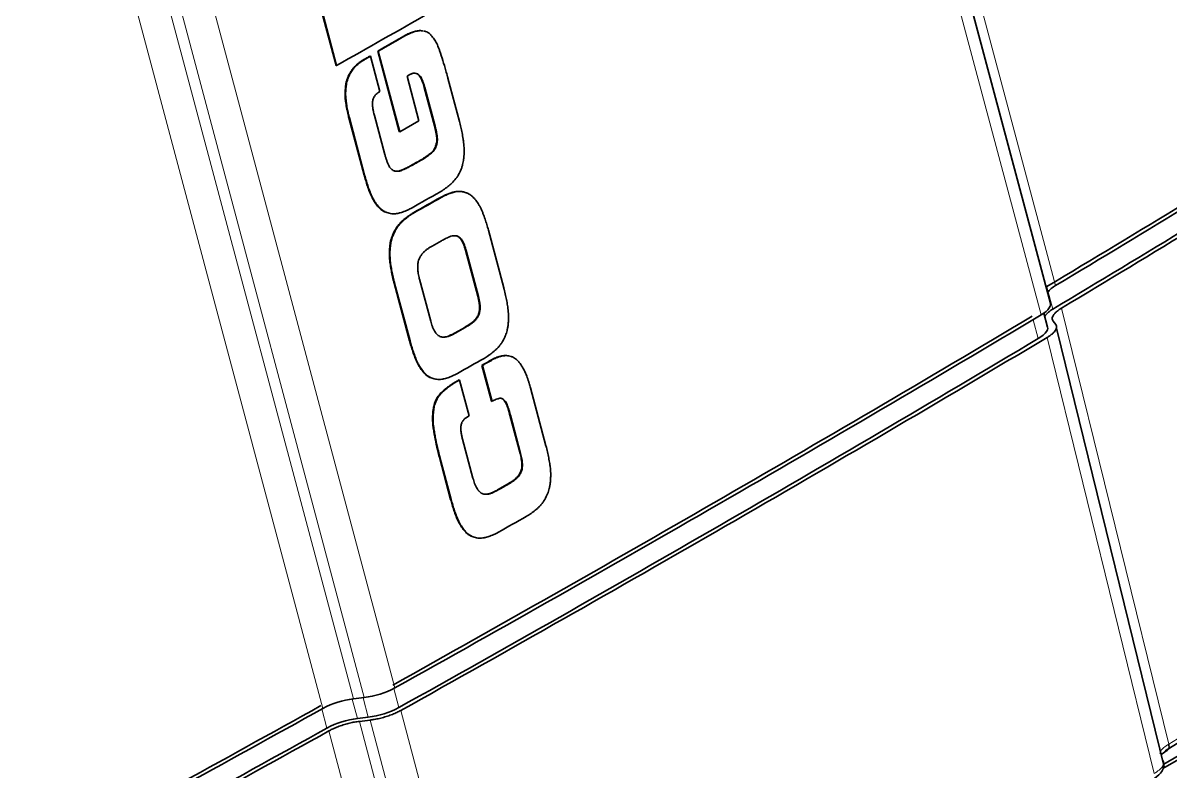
# Paper-space layout 'Blatt1' of a CAD drawing. Header units: millimetres. Extents: x 0 to 1189, y 0 to 841.
# Drawn here: x 846.59 to 852.14, y 646.89 to 650.51 of the extents above; entities that cross this region are included whole.
import ezdxf

# ---------------------------------------------------------------- set-up
doc = ezdxf.new("R2010")
doc.units = ezdxf.units.MM

psp = doc.layouts.new('Blatt1')

# ---------------------------------------------------------------- linework, layer by layer
at = {"color": 8, "linetype": 'Continuous', "lineweight": 18}
for p, q in [((850.1377, 654.6854), (851.5888, 649.2439)), ((851.5183, 649.1013), (850.0672, 654.5428)), ((846.941, 652.7381), (848.3921, 647.2966)), ((846.7405, 652.6852), (848.1916, 647.2438)), ((846.7931, 652.6917), (848.2441, 647.2502)), ((848.0441, 647.1976), (846.593, 652.6391)), ((848.4439, 650.4553), (848.4465, 650.4549)), ((848.5109, 650.4778), (848.5136, 650.4773)), ((848.1988, 650.3041), (848.2014, 650.3037)), ((848.2442, 650.3367), (848.2416, 650.3371)), ((848.1682, 650.2599), (848.1708, 650.2594)), ((848.5096, 650.2597), (848.5122, 650.2592)), ((848.5242, 650.2336), (848.5269, 650.2331)), ((848.1536, 650.209), (848.1562, 650.2085)), ((848.5344, 650.2019), (848.537, 650.2015)), ((848.1541, 650.1317), (848.1567, 650.1313)), ((848.1693, 650.0558), (848.1719, 650.0554)), ((848.5839, 650.016), (848.5865, 650.0156)), ((848.5943, 649.9619), (848.5969, 649.9615)), ((848.5198, 649.8528), (848.5225, 649.8524)), ((848.5662, 649.8848), (848.5688, 649.8843)), ((848.415, 649.7991), (848.4176, 649.7986)), ((848.4667, 649.8208), (848.4641, 649.8212)), ((848.2432, 649.7785), (848.2458, 649.778)), ((848.2722, 649.6907), (848.2748, 649.6903)), ((848.677, 649.6965), (848.6796, 649.696)), ((848.3132, 649.6233), (848.3158, 649.6228)), ((848.6134, 649.6705), (848.616, 649.6701)), ((848.3448, 649.5998), (848.3474, 649.5994)), ((848.4871, 649.5971), (848.4845, 649.5975)), ((848.4254, 649.5539), (848.428, 649.5535)), ((848.3805, 649.4872), (848.3831, 649.4868)), ((848.7026, 649.4773), (848.7053, 649.4768)), ((848.3681, 649.4389), (848.3707, 649.4385)), ((848.7214, 649.451), (848.724, 649.4505)), ((848.734, 649.4143), (848.7366, 649.4139)), ((848.3691, 649.3489), (848.3717, 649.3484)), ((848.3884, 649.2557), (848.391, 649.2553)), ((851.5461, 649.2384), (851.5751, 649.1296)), ((848.7933, 649.1919), (848.7959, 649.1915)), ((848.801, 649.1524), (848.8037, 649.1519)), ((851.6178, 649.1351), (852.1358, 647.0249)), ((848.7907, 649.0925), (848.7933, 649.0921)), ((848.7994, 649.1145), (848.802, 649.114)), ((851.5045, 648.987), (851.4801, 649.0786)), ((848.6845, 649.0157), (848.6871, 649.0153)), ((848.7301, 649.0416), (848.7328, 649.0411)), ((848.7654, 649.0646), (848.768, 649.0641)), ((848.4627, 648.9769), (848.4653, 648.9765)), ((848.6239, 648.9942), (848.6213, 648.9947)), ((848.6512, 648.9996), (848.6538, 648.9991)), ((852.0652, 646.8823), (851.5473, 648.9925)), ((848.9092, 648.9034), (848.9118, 648.9029)), ((848.4916, 648.8892), (848.4942, 648.8888)), ((848.8625, 648.8857), (848.8651, 648.8852)), ((848.5326, 648.8217), (848.5352, 648.8213)), ((848.5643, 648.7983), (848.5669, 648.7978)), ((848.6893, 648.7777), (848.6867, 648.7781)), ((848.6152, 648.7243), (848.6178, 648.7239)), ((848.9171, 648.6914), (848.9197, 648.6909)), ((848.5785, 648.6503), (848.5811, 648.6498)), ((848.9334, 648.6655), (848.936, 648.665)), ((848.9484, 648.6172), (848.951, 648.6167)), ((848.5783, 648.5501), (848.5809, 648.5497)), ((848.6073, 648.4133), (848.6099, 648.4129)), ((848.9979, 648.4315), (849.0005, 648.4311)), ((849.0064, 648.3816), (849.009, 648.3811)), ((848.984, 648.3171), (848.9866, 648.3166)), ((848.8585, 648.2385), (848.8559, 648.239)), ((848.8888, 648.2549), (848.8914, 648.2545)), ((848.9444, 648.2868), (848.947, 648.2864)), ((848.6618, 648.2089), (848.6644, 648.2085)), ((848.8259, 648.2341), (848.8285, 648.2336)), ((848.6907, 648.1212), (848.6933, 648.1208)), ((848.7317, 648.0537), (848.7343, 648.0533)), ((848.7633, 648.0303), (848.7659, 648.0298)), ((848.4116, 647.2015), (848.387, 647.2938)), ((848.186, 647.243), (848.2112, 647.1486)), ((848.2384, 647.2495), (848.2636, 647.155)), ((848.0636, 647.1024), (848.039, 647.1947)), ((848.4211, 647.1878), (848.9727, 645.097)), ((848.6247, 644.9979), (848.0731, 647.0888))]:
    psp.add_line(p, q, dxfattribs=at)
at = {"color": 7, "linetype": 'Continuous', "lineweight": 35}
for p, q in [((851.5635, 649.1574), (850.1124, 654.5989)), ((848.1075, 650.3092), (848.0356, 650.5786)), ((848.1101, 650.3087), (848.0382, 650.5781)), ((848.2719, 650.3543), (848.2746, 650.3539)), ((848.3201, 650.1831), (848.2746, 650.3539)), ((848.413, 649.9888), (848.3089, 650.3788)), ((848.3116, 650.3784), (848.3089, 650.3788)), ((848.4156, 649.9884), (848.3116, 650.3784)), ((848.1075, 650.3092), (848.1101, 650.3087)), ((848.4639, 650.2646), (848.4509, 650.2572)), ((848.4509, 650.2572), (848.5085, 650.041)), ((848.7044, 650.0378), (848.6487, 650.2469)), ((848.5839, 650.016), (848.5344, 650.2019)), ((848.5865, 650.0156), (848.537, 650.2015)), ((848.2932, 650.067), (848.3436, 649.878)), ((848.2432, 649.7785), (848.1693, 650.0558)), ((848.1719, 650.0554), (848.2458, 649.778)), ((848.4156, 649.9884), (848.5085, 650.041)), ((848.413, 649.9888), (848.4156, 649.9884)), ((848.8446, 649.5123), (848.9189, 649.2335)), ((848.5721, 649.4347), (848.6181, 649.461)), ((848.7933, 649.1919), (848.734, 649.4143)), ((848.7366, 649.4139), (848.7959, 649.1915)), ((848.4627, 648.9769), (848.3884, 649.2557)), ((848.4653, 648.9765), (848.391, 649.2553)), ((848.5654, 649.0717), (848.5112, 649.2749)), ((851.5461, 649.2384), (851.5425, 649.2362)), ((851.5498, 649.0431), (851.5319, 649.1101)), ((851.5765, 649.0722), (851.589, 649.0556)), ((848.6845, 649.0157), (848.7301, 649.0416)), ((848.7328, 649.0411), (848.6871, 649.0153)), ((848.9425, 648.9034), (848.94, 648.9038)), ((848.9427, 648.9033), (848.9425, 648.9034)), ((848.8594, 648.6839), (848.813, 648.8576)), ((848.8156, 648.8572), (848.813, 648.8576)), ((848.862, 648.6834), (848.8156, 648.8572)), ((848.7053, 648.7867), (848.6893, 648.7777)), ((848.7027, 648.7871), (848.7053, 648.7867)), ((848.7053, 648.7867), (848.7517, 648.6128)), ((849.0482, 648.7486), (849.123, 648.4683)), ((848.8594, 648.6839), (848.862, 648.6834)), ((848.7517, 648.6128), (848.7393, 648.6058)), ((848.9979, 648.4315), (848.9484, 648.6172)), ((849.0005, 648.4311), (848.951, 648.6167)), ((848.7194, 648.5008), (848.77, 648.3111)), ((848.6618, 648.2089), (848.6073, 648.4133)), ((848.6644, 648.2085), (848.6099, 648.4129)), ((848.8888, 648.2549), (848.9444, 648.2868)), ((853.4463, 647.8012), (852.1179, 646.9929)), ((848.1916, 647.2438), (848.2441, 647.2502)), ((852.6408, 647.2139), (852.1081, 646.9064)), ((848.2636, 647.155), (848.2112, 647.1486)), ((848.2732, 647.1414), (848.2206, 647.1349)), ((852.1122, 646.9282), (852.3705, 647.0774))]:
    psp.add_line(p, q, dxfattribs=at)
at = {"color": 7, "linetype": 'Continuous', "lineweight": 35, "flags": 128}
for points in [[(848.2416, 650.3371), (848.2454, 650.3393), (848.2492, 650.3414), (848.253, 650.3436), (848.2568, 650.3457), (848.2606, 650.3479), (848.2644, 650.35), (848.2682, 650.3522), (848.2719, 650.3543)], [(848.2746, 650.3539), (848.2708, 650.3517), (848.267, 650.3496), (848.2632, 650.3474), (848.2594, 650.3453), (848.2556, 650.3431), (848.2518, 650.341), (848.248, 650.3388), (848.2442, 650.3367)], [(848.4641, 649.8212), (848.471, 649.8252), (848.478, 649.8291), (848.485, 649.8331), (848.492, 649.837), (848.4989, 649.841), (848.5059, 649.8449), (848.5129, 649.8489), (848.5198, 649.8528)], [(848.5225, 649.8524), (848.5155, 649.8484), (848.5085, 649.8445), (848.5015, 649.8405), (848.4946, 649.8366), (848.4876, 649.8326), (848.4806, 649.8287), (848.4737, 649.8247), (848.4667, 649.8208)], [(851.5183, 649.1013), (851.5314, 649.1098), (851.5425, 649.1184), (851.5515, 649.1269), (851.5581, 649.1353), (851.5624, 649.1434), (851.5641, 649.151), (851.5635, 649.1574)], [(851.5045, 648.987), (851.5176, 648.9955), (851.5288, 649.0041), (851.5377, 649.0126), (851.5444, 649.021), (851.5486, 649.0291), (851.5504, 649.0367), (851.5498, 649.0431)], [(852.1137, 646.9151), (851.8765, 647.8815), (851.5925, 649.0383)], [(848.813, 648.8576), (848.8192, 648.8611), (848.8254, 648.8646), (848.8316, 648.8681), (848.8378, 648.8716), (848.8439, 648.8752), (848.8501, 648.8787), (848.8563, 648.8822), (848.8625, 648.8857)], [(848.8651, 648.8852), (848.8589, 648.8817), (848.8527, 648.8782), (848.8466, 648.8747), (848.8404, 648.8712), (848.8342, 648.8677), (848.828, 648.8642), (848.8218, 648.8607), (848.8156, 648.8572)], [(848.6867, 648.7781), (848.6887, 648.7792), (848.6907, 648.7804), (848.6927, 648.7815), (848.6947, 648.7826), (848.6967, 648.7838), (848.6987, 648.7849), (848.7007, 648.786), (848.7027, 648.7871)], [(852.1179, 646.9929), (852.123, 646.9929), (852.1276, 646.9942), (852.1314, 646.9969), (852.1344, 647.0007), (852.1363, 647.0057), (852.1373, 647.0115), (852.1371, 647.018), (852.1358, 647.0249)]]:
    psp.add_lwpolyline(points, dxfattribs=at)
at = {"color": 8, "linetype": 'Continuous', "lineweight": 18, "flags": 128}
for points in [[(852.107, 646.9454), (851.817, 648.1271), (851.5927, 649.0408)], [(848.2206, 647.1349), (848.5295, 645.9641), (848.7723, 645.0441)], [(848.2732, 647.1414), (848.582, 645.9705), (848.8247, 645.0506)]]:
    psp.add_lwpolyline(points, dxfattribs=at)
at = {"color": 7, "linetype": 'Continuous', "lineweight": 35}
for centre, radius, start, end in [((784.0602, 763.8966), 130.4017, 299.417765, 299.644342), ((784.142, 763.7282), 130.2516, 299.514136, 299.582377), ((784.1415, 763.7334), 130.258, 299.514136, 299.582377), ((792.0781, 748.4688), 115.6854, 300.933953, 301.704398), ((792.0931, 748.4864), 115.71, 300.94261, 301.704472), ((792.1071, 748.3599), 115.6854, 300.933953, 301.704398), ((792.1221, 748.3776), 115.71, 300.942604, 301.704472), ((784.2675, 763.1195), 130.4022, 299.497254, 299.564852), ((784.2802, 763.0793), 130.3852, 299.499757, 299.564854), ((784.2796, 763.0845), 130.3917, 299.499757, 299.564854), ((851.6477, 649.1352), 0.1237, 118.4272, 142.6239), ((851.634, 649.0208), 0.1237, 118.4163, 142.6328), ((786.7221, 757.6926), 126.4368, 299.188097, 300.806526), ((786.7171, 757.7424), 126.4993, 299.179805, 300.814818), ((786.7511, 757.5838), 126.4368, 299.188097, 300.806526), ((786.7461, 757.6336), 126.4993, 299.1798, 300.814823), ((784.4872, 762.306), 130.3917, 299.499757, 299.564854), ((784.6861, 761.5499), 130.4022, 299.497254, 299.564852), ((848.1932, 647.6715), 0.4244, 276.8894, 297.9459), ((848.2426, 646.822), 0.4249, 96.8975, 117.8623), ((781.5869, 766.6354), 136.6654, 298.402178, 299.091604), ((781.5631, 766.7202), 136.7676, 298.402235, 299.083737), ((848.2127, 647.5763), 0.4244, 276.8888, 297.9521), ((848.2622, 646.7269), 0.4248, 96.8969, 117.8684), ((781.6159, 766.5266), 136.6654, 298.402178, 299.091604), ((781.5921, 766.6113), 136.7676, 298.402234, 299.083741)]:
    psp.add_arc(centre, radius, start, end, dxfattribs=at)
at = {"color": 8, "linetype": 'Continuous', "lineweight": 18}
psp.add_arc((792.6682, 746.2551), 115.6851, 300.933838, 301.704397, dxfattribs=at)
at = {"color": 7, "linetype": 'Continuous', "lineweight": 35}
psp.add_ellipse((796.528, 657.1524), major_axis=(77.4087, 20.9921), ratio=0.34779, start_param=5.357237, end_param=5.358206, dxfattribs=at)
for points, knots in [([(848.4439, 650.4553), (848.4458, 650.4564), (848.4554, 650.4617), (848.4714, 650.4687), (848.492, 650.4749), (848.5046, 650.4768), (848.5109, 650.4778)], [0, 0, 0, 0, 0.0887, 0.444083, 0.720852, 1, 1, 1, 1]), ([(848.5136, 650.4773), (848.5115, 650.4771), (848.5013, 650.4758), (848.4871, 650.4724), (848.4667, 650.4653), (848.4546, 650.4591), (848.4465, 650.4549)], [0, 0, 0, 0, 0.0895895, 0.4485384, 0.6277798, 1, 1, 1, 1]), ([(848.5109, 650.4778), (848.513, 650.4779), (848.5196, 650.4786), (848.5259, 650.4767), (848.5304, 650.4754)], [0, 0, 0, 0, 0.30486, 1, 1, 1, 1]), ([(848.5254, 650.4762), (848.5225, 650.4769), (848.5186, 650.4779), (848.5146, 650.4774), (848.5136, 650.4773)], [0, 0, 0, 0, 0.742657, 1, 1, 1, 1]), ([(848.5668, 650.4556), (848.5653, 650.4572), (848.5576, 650.4652), (848.5465, 650.4737), (848.5357, 650.4748), (848.5331, 650.4751)], [0, 0, 0, 0, 0.157675, 0.79578, 1, 1, 1, 1]), ([(848.6087, 650.3809), (848.6078, 650.3832), (848.6038, 650.3949), (848.5954, 650.414), (848.5822, 650.4368), (848.5719, 650.4493), (848.5668, 650.4556)], [0, 0, 0, 0, 0.081901, 0.410181, 0.702922, 1, 1, 1, 1]), ([(848.6487, 650.2469), (848.648, 650.2494), (848.6448, 650.2616), (848.6368, 650.2902), (848.6243, 650.3326), (848.6139, 650.3648), (848.6087, 650.3809)], [0, 0, 0, 0, 0.053812, 0.269066, 0.634417, 1, 1, 1, 1]), ([(848.1682, 650.2599), (848.1694, 650.2622), (848.1728, 650.2691), (848.1794, 650.2803), (848.1885, 650.293), (848.1954, 650.3004), (848.1988, 650.3041)], [0, 0, 0, 0, 0.138534, 0.415911, 0.70605, 1, 1, 1, 1]), ([(848.2014, 650.3037), (848.1998, 650.302), (848.1948, 650.2967), (848.1869, 650.2869), (848.1782, 650.2739), (848.1733, 650.2643), (848.1708, 650.2594)], [0, 0, 0, 0, 0.139915, 0.42006, 0.708159, 1, 1, 1, 1]), ([(848.1988, 650.3041), (848.2005, 650.3058), (848.2056, 650.3108), (848.2144, 650.3185), (848.2269, 650.3282), (848.2361, 650.3338), (848.2416, 650.3371)], [0, 0, 0, 0, 0.126875, 0.380734, 0.634594, 1, 1, 1, 1]), ([(848.2442, 650.3367), (848.2423, 650.3356), (848.2365, 650.3322), (848.2271, 650.3258), (848.2146, 650.3162), (848.2063, 650.3083), (848.2014, 650.3037)], [0, 0, 0, 0, 0.128136, 0.38452, 0.640909, 1, 1, 1, 1]), ([(848.1536, 650.209), (848.154, 650.2117), (848.1551, 650.2197), (848.1579, 650.2323), (848.1624, 650.2467), (848.1663, 650.2555), (848.1682, 650.2599)], [0, 0, 0, 0, 0.151065, 0.453659, 0.725051, 1, 1, 1, 1]), ([(848.1708, 650.2594), (848.1697, 650.257), (848.1665, 650.2498), (848.1622, 650.2377), (848.1584, 650.2231), (848.157, 650.2134), (848.1562, 650.2085)], [0, 0, 0, 0, 0.15106, 0.45364, 0.725024, 1, 1, 1, 1]), ([(848.4807, 650.2711), (848.4786, 650.2706), (848.4748, 650.2696), (848.4692, 650.2673), (848.4656, 650.2655), (848.4639, 650.2646)], [0, 0, 0, 0, 0.35623, 0.677131, 1, 1, 1, 1]), ([(848.5122, 650.2592), (848.5107, 650.2609), (848.5062, 650.2659), (848.4966, 650.2712), (848.4871, 650.2722), (848.4817, 650.2713), (848.4807, 650.2711)], [0, 0, 0, 0, 0.17635, 0.532454, 0.913723, 1, 1, 1, 1]), ([(848.5096, 650.2597), (848.5081, 650.2613), (848.5036, 650.2664), (848.4979, 650.269), (848.4941, 650.2707)], [0, 0, 0, 0, 0.331202, 1, 1, 1, 1]), ([(848.5242, 650.2336), (848.5233, 650.2358), (848.5209, 650.2418), (848.5162, 650.2507), (848.5118, 650.2567), (848.5096, 650.2597)], [0, 0, 0, 0, 0.235111, 0.614671, 1, 1, 1, 1]), ([(848.5269, 650.2331), (848.5259, 650.2354), (848.5236, 650.2413), (848.5188, 650.2503), (848.5144, 650.2562), (848.5122, 650.2592)], [0, 0, 0, 0, 0.23511, 0.61467, 1, 1, 1, 1]), ([(848.5344, 650.2019), (848.5337, 650.2043), (848.5319, 650.2109), (848.5286, 650.2216), (848.5257, 650.2296), (848.5242, 650.2336)], [0, 0, 0, 0, 0.224988, 0.612145, 1, 1, 1, 1]), ([(848.537, 650.2015), (848.5363, 650.2039), (848.5345, 650.2105), (848.5312, 650.2211), (848.5283, 650.2291), (848.5269, 650.2331)], [0, 0, 0, 0, 0.224988, 0.612145, 1, 1, 1, 1]), ([(848.1541, 650.1317), (848.1538, 650.1343), (848.1521, 650.1473), (848.1506, 650.173), (848.1526, 650.1964), (848.1536, 650.209)], [0, 0, 0, 0, 0.103004, 0.515918, 1, 1, 1, 1]), ([(848.1562, 650.2085), (848.1559, 650.2059), (848.1545, 650.1925), (848.1532, 650.1664), (848.1555, 650.1436), (848.1567, 650.1313)], [0, 0, 0, 0, 0.103004, 0.515897, 1, 1, 1, 1]), ([(848.3201, 650.1831), (848.3182, 650.182), (848.3132, 650.179), (848.3056, 650.1732), (848.3002, 650.1679), (848.2975, 650.1653)], [0, 0, 0, 0, 0.2409264, 0.6182685, 1, 1, 1, 1]), ([(848.1693, 650.0558), (848.1686, 650.0583), (848.1654, 650.0705), (848.1615, 650.088), (848.1572, 650.1109), (848.1553, 650.1239), (848.1541, 650.1317)], [0, 0, 0, 0, 0.099432, 0.497322, 0.696202, 1, 1, 1, 1]), ([(848.1567, 650.1313), (848.1571, 650.1287), (848.1589, 650.1158), (848.162, 650.098), (848.1668, 650.0753), (848.17, 650.0629), (848.1719, 650.0554)], [0, 0, 0, 0, 0.099432, 0.49732, 0.6962, 1, 1, 1, 1]), ([(848.2855, 650.1423), (848.285, 650.1397), (848.2837, 650.1331), (848.2829, 650.1221), (848.2838, 650.1142), (848.2842, 650.1102)], [0, 0, 0, 0, 0.2477265, 0.6174918, 1, 1, 1, 1]), ([(848.2975, 650.1653), (848.2959, 650.1634), (848.2929, 650.1599), (848.2886, 650.1523), (848.2867, 650.1462), (848.2855, 650.1423)], [0, 0, 0, 0, 0.298344, 0.550278, 1, 1, 1, 1]), ([(848.2842, 650.1102), (848.2846, 650.1076), (848.2858, 650.0999), (848.2886, 650.0854), (848.2915, 650.0737), (848.2932, 650.067)], [0, 0, 0, 0, 0.1742, 0.522666, 1, 1, 1, 1]), ([(848.5943, 649.9619), (848.594, 649.9645), (848.593, 649.9723), (848.5909, 649.9852), (848.5878, 650.0007), (848.5852, 650.0109), (848.5839, 650.016)], [0, 0, 0, 0, 0.139895, 0.419741, 0.709533, 1, 1, 1, 1]), ([(848.5969, 649.9615), (848.5966, 649.9641), (848.5956, 649.9718), (848.5935, 649.9848), (848.5904, 650.0003), (848.5878, 650.0105), (848.5865, 650.0156)], [0, 0, 0, 0, 0.139895, 0.419741, 0.709533, 1, 1, 1, 1]), ([(848.7238, 649.9447), (848.7234, 649.9472), (848.7214, 649.96), (848.7174, 649.9821), (848.7114, 650.0106), (848.7068, 650.0287), (848.7044, 650.0378)], [0, 0, 0, 0, 0.080803, 0.404082, 0.701809, 1, 1, 1, 1]), ([(848.5662, 649.8848), (848.568, 649.8863), (848.5749, 649.8924), (848.5852, 649.9067), (848.5934, 649.9292), (848.5955, 649.9484), (848.5946, 649.9591), (848.5943, 649.9619)], [0, 0, 0, 0, 0.090621, 0.359461, 0.625237, 0.901642, 1, 1, 1, 1]), ([(848.5688, 649.8843), (848.5706, 649.8859), (848.5776, 649.892), (848.5878, 649.9063), (848.5961, 649.9288), (848.5981, 649.9479), (848.5972, 649.9587), (848.5969, 649.9615)], [0, 0, 0, 0, 0.091527, 0.360156, 0.625867, 0.9023, 1, 1, 1, 1]), ([(848.7249, 649.8546), (848.7252, 649.8573), (848.7267, 649.8707), (848.7276, 649.8895), (848.7271, 649.917), (848.7251, 649.9334), (848.7238, 649.9447)], [0, 0, 0, 0, 0.088238, 0.441813, 0.618356, 1, 1, 1, 1]), ([(848.3436, 649.878), (848.3443, 649.8755), (848.3463, 649.8682), (848.3501, 649.8561), (848.3552, 649.8418), (848.3591, 649.8325), (848.361, 649.8278)], [0, 0, 0, 0, 0.139895, 0.419741, 0.709534, 1, 1, 1, 1]), ([(848.5198, 649.8528), (848.5217, 649.8539), (848.5313, 649.8594), (848.547, 649.8696), (848.5602, 649.88), (848.5662, 649.8848)], [0, 0, 0, 0, 0.119769, 0.599181, 1, 1, 1, 1]), ([(848.5225, 649.8524), (848.5244, 649.8535), (848.5339, 649.859), (848.5496, 649.8692), (848.5628, 649.8796), (848.5688, 649.8843)], [0, 0, 0, 0, 0.119763, 0.599152, 1, 1, 1, 1]), ([(848.7126, 649.8063), (848.7135, 649.8087), (848.7164, 649.8162), (848.7199, 649.828), (848.7231, 649.8417), (848.7243, 649.8503), (848.7249, 649.8546)], [0, 0, 0, 0, 0.160773, 0.482685, 0.740314, 1, 1, 1, 1]), ([(848.361, 649.8278), (848.362, 649.8256), (848.3661, 649.8171), (848.3762, 649.8054), (848.3891, 649.7973), (848.3976, 649.7974), (848.4, 649.7975)], [0, 0, 0, 0, 0.124394, 0.489448, 0.850542, 1, 1, 1, 1]), ([(848.391, 649.7982), (848.3968, 649.7973), (848.4048, 649.7961), (848.4128, 649.7984), (848.415, 649.7991)], [0, 0, 0, 0, 0.726665, 1, 1, 1, 1]), ([(848.4084, 649.7971), (848.4093, 649.797), (848.4124, 649.7968), (848.4154, 649.7979), (848.4176, 649.7986)], [0, 0, 0, 0, 0.288017, 1, 1, 1, 1]), ([(848.415, 649.7991), (848.417, 649.7998), (848.4269, 649.8033), (848.4434, 649.8101), (848.4576, 649.8177), (848.4641, 649.8212)], [0, 0, 0, 0, 0.119769, 0.59918, 1, 1, 1, 1]), ([(848.4176, 649.7986), (848.4196, 649.7994), (848.4297, 649.8029), (848.4462, 649.8098), (848.4603, 649.8174), (848.4667, 649.8208)], [0, 0, 0, 0, 0.120961, 0.60515, 1, 1, 1, 1]), ([(848.668, 649.7395), (848.6697, 649.7412), (848.6783, 649.7495), (848.6893, 649.763), (848.7026, 649.7838), (848.7087, 649.7975), (848.7126, 649.8063)], [0, 0, 0, 0, 0.093692, 0.470057, 0.657619, 1, 1, 1, 1]), ([(848.2722, 649.6907), (848.2713, 649.693), (848.2668, 649.7044), (848.2595, 649.7246), (848.2507, 649.7516), (848.2457, 649.7695), (848.2432, 649.7785)], [0, 0, 0, 0, 0.080803, 0.404082, 0.70181, 1, 1, 1, 1]), ([(848.2458, 649.778), (848.2465, 649.7756), (848.2498, 649.7634), (848.256, 649.7425), (848.265, 649.7157), (848.2715, 649.6988), (848.2748, 649.6903)], [0, 0, 0, 0, 0.080803, 0.404082, 0.701809, 1, 1, 1, 1]), ([(848.6091, 649.6959), (848.611, 649.697), (848.6206, 649.7026), (848.6338, 649.7114), (848.6516, 649.7249), (848.6616, 649.7338), (848.668, 649.7395)], [0, 0, 0, 0, 0.093689, 0.46875, 0.656159, 1, 1, 1, 1]), ([(848.3132, 649.6233), (848.3117, 649.625), (848.3044, 649.6333), (848.295, 649.6463), (848.2826, 649.6671), (848.2764, 649.6811), (848.2722, 649.6907)], [0, 0, 0, 0, 0.0882388, 0.4418195, 0.6183625, 1, 1, 1, 1]), ([(848.2748, 649.6903), (848.2757, 649.688), (848.2803, 649.6767), (848.2879, 649.6618), (848.3006, 649.6413), (848.3096, 649.6303), (848.3158, 649.6228)], [0, 0, 0, 0, 0.088238, 0.441813, 0.618356, 1, 1, 1, 1]), ([(848.6134, 649.6705), (848.6153, 649.6716), (848.6249, 649.6769), (848.6403, 649.6842), (848.6596, 649.6916), (848.6712, 649.6949), (848.677, 649.6965)], [0, 0, 0, 0, 0.0927637, 0.4641201, 0.7315801, 1, 1, 1, 1]), ([(848.616, 649.6701), (848.6179, 649.6712), (848.6276, 649.6765), (848.6414, 649.6831), (848.6571, 649.6892), (848.6685, 649.693), (848.6759, 649.695), (848.6796, 649.696)], [0, 0, 0, 0, 0.093683, 0.468725, 0.656123, 0.827936, 1, 1, 1, 1]), ([(848.677, 649.6965), (848.679, 649.697), (848.6891, 649.6993), (848.705, 649.7003), (848.7244, 649.6976), (848.7353, 649.6934), (848.7407, 649.6913)], [0, 0, 0, 0, 0.092759, 0.465367, 0.730178, 1, 1, 1, 1]), ([(848.6796, 649.696), (848.6816, 649.6965), (848.6918, 649.6989), (848.7062, 649.6998), (848.7219, 649.6978), (848.733, 649.6951), (848.7399, 649.6923), (848.7433, 649.6909)], [0, 0, 0, 0, 0.093663, 0.469939, 0.657443, 0.828089, 1, 1, 1, 1]), ([(848.7433, 649.6909), (848.7452, 649.69), (848.7507, 649.6873), (848.7588, 649.6821), (848.7675, 649.6751), (848.7724, 649.67), (848.7748, 649.6674)], [0, 0, 0, 0, 0.160778, 0.48271, 0.740362, 1, 1, 1, 1]), ([(848.3448, 649.5998), (848.3429, 649.6007), (848.3374, 649.6034), (848.3292, 649.6086), (848.3205, 649.6156), (848.3156, 649.6207), (848.3132, 649.6233)], [0, 0, 0, 0, 0.160781, 0.482719, 0.740367, 1, 1, 1, 1]), ([(848.3158, 649.6228), (848.3173, 649.6212), (848.3218, 649.6164), (848.3294, 649.61), (848.3385, 649.6038), (848.3444, 649.6008), (848.3474, 649.5994)], [0, 0, 0, 0, 0.160774, 0.482685, 0.740314, 1, 1, 1, 1]), ([(848.7748, 649.6674), (848.7763, 649.6657), (848.7836, 649.6574), (848.793, 649.6444), (848.8027, 649.628), (848.8096, 649.6146), (848.8137, 649.6049), (848.8157, 649.6)], [0, 0, 0, 0, 0.08822, 0.441726, 0.618231, 0.808698, 1, 1, 1, 1]), ([(848.3474, 649.5994), (848.3493, 649.5986), (848.3587, 649.5946), (848.3727, 649.5914), (848.3923, 649.5905), (848.4039, 649.5927), (848.4114, 649.5941)], [0, 0, 0, 0, 0.093692, 0.470057, 0.657619, 1, 1, 1, 1]), ([(848.4114, 649.5941), (848.4134, 649.5947), (848.4236, 649.5974), (848.4377, 649.6022), (848.457, 649.6104), (848.4681, 649.6163), (848.4752, 649.6201)], [0, 0, 0, 0, 0.0936887, 0.4687498, 0.6561588, 1, 1, 1, 1]), ([(848.4254, 649.5539), (848.4271, 649.5555), (848.4358, 649.5634), (848.4499, 649.5749), (848.468, 649.5877), (848.479, 649.5942), (848.4845, 649.5975)], [0, 0, 0, 0, 0.092764, 0.46412, 0.73158, 1, 1, 1, 1]), ([(848.428, 649.5535), (848.4297, 649.5551), (848.4385, 649.5631), (848.4511, 649.5734), (848.4691, 649.5863), (848.48, 649.5928), (848.4871, 649.5971)], [0, 0, 0, 0, 0.093689, 0.468755, 0.656164, 1, 1, 1, 1]), ([(848.8157, 649.6), (848.8166, 649.5977), (848.8211, 649.5863), (848.8284, 649.5661), (848.8371, 649.5392), (848.8421, 649.5212), (848.8446, 649.5123)], [0, 0, 0, 0, 0.080803, 0.404082, 0.70181, 1, 1, 1, 1]), ([(848.3805, 649.4872), (848.3816, 649.4897), (848.3866, 649.5018), (848.3964, 649.5196), (848.4108, 649.5393), (848.4205, 649.549), (848.4254, 649.5539)], [0, 0, 0, 0, 0.092759, 0.465367, 0.730178, 1, 1, 1, 1]), ([(848.3831, 649.4868), (848.3842, 649.4892), (848.3893, 649.5015), (848.3981, 649.5175), (848.4096, 649.5336), (848.4186, 649.5443), (848.4248, 649.5504), (848.428, 649.5535)], [0, 0, 0, 0, 0.093663, 0.469939, 0.657443, 0.828089, 1, 1, 1, 1]), ([(848.3681, 649.4389), (848.3684, 649.4416), (848.3695, 649.4496), (848.3721, 649.4617), (848.376, 649.4752), (848.379, 649.4832), (848.3805, 649.4872)], [0, 0, 0, 0, 0.160781, 0.482719, 0.740367, 1, 1, 1, 1]), ([(848.3707, 649.4385), (848.371, 649.4411), (848.3721, 649.4491), (848.3747, 649.4613), (848.3786, 649.4748), (848.3816, 649.4828), (848.3831, 649.4868)], [0, 0, 0, 0, 0.160778, 0.48271, 0.740362, 1, 1, 1, 1]), ([(848.6181, 649.461), (848.62, 649.4621), (848.6258, 649.4653), (848.6351, 649.4702), (848.6462, 649.4755), (848.6535, 649.4786), (848.6571, 649.4801)], [0, 0, 0, 0, 0.14963, 0.448926, 0.724316, 1, 1, 1, 1]), ([(848.6571, 649.4801), (848.6591, 649.4808), (848.6653, 649.4831), (848.6759, 649.4852), (848.6844, 649.4847), (848.6887, 649.4844)], [0, 0, 0, 0, 0.192395, 0.59083, 1, 1, 1, 1]), ([(848.7026, 649.4773), (848.701, 649.4786), (848.6976, 649.4811), (848.6923, 649.4836), (848.6887, 649.4843), (848.687, 649.4846)], [0, 0, 0, 0, 0.354278, 0.701597, 1, 1, 1, 1]), ([(848.6887, 649.4844), (848.6907, 649.484), (848.6946, 649.4832), (848.7002, 649.4807), (848.7036, 649.4781), (848.7053, 649.4768)], [0, 0, 0, 0, 0.3354407, 0.664265, 1, 1, 1, 1]), ([(848.7214, 649.451), (848.7204, 649.4532), (848.7175, 649.4594), (848.7115, 649.4687), (848.7056, 649.4744), (848.7026, 649.4773)], [0, 0, 0, 0, 0.210431, 0.599273, 1, 1, 1, 1]), ([(848.7053, 649.4768), (848.7069, 649.4754), (848.7114, 649.4712), (848.7181, 649.4627), (848.722, 649.4546), (848.724, 649.4505)], [0, 0, 0, 0, 0.210448, 0.599335, 1, 1, 1, 1]), ([(848.3691, 649.3489), (848.3687, 649.3515), (848.3669, 649.3643), (848.3656, 649.3828), (848.3654, 649.4104), (848.367, 649.4273), (848.3681, 649.4389)], [0, 0, 0, 0, 0.088239, 0.441819, 0.618363, 1, 1, 1, 1]), ([(848.3717, 649.3484), (848.3713, 649.351), (848.3695, 649.3639), (848.3681, 649.3824), (848.3681, 649.4041), (848.3688, 649.4211), (848.3701, 649.4327), (848.3707, 649.4385)], [0, 0, 0, 0, 0.08822, 0.441726, 0.618231, 0.808698, 1, 1, 1, 1]), ([(848.5185, 649.3896), (848.5199, 649.3916), (848.5243, 649.3976), (848.5322, 649.4066), (848.5393, 649.4125), (848.5428, 649.4154)], [0, 0, 0, 0, 0.2037, 0.598285, 1, 1, 1, 1]), ([(848.5428, 649.4154), (848.5447, 649.4168), (848.5503, 649.421), (848.56, 649.4276), (848.5681, 649.4323), (848.5721, 649.4347)], [0, 0, 0, 0, 0.191776, 0.595403, 1, 1, 1, 1]), ([(848.734, 649.4143), (848.7333, 649.4168), (848.7312, 649.4243), (848.7272, 649.4367), (848.7234, 649.4462), (848.7214, 649.451)], [0, 0, 0, 0, 0.191961, 0.59514, 1, 1, 1, 1]), ([(848.724, 649.4505), (848.725, 649.4483), (848.7279, 649.4413), (848.7323, 649.4292), (848.7352, 649.419), (848.7366, 649.4139)], [0, 0, 0, 0, 0.1919625, 0.5951459, 1, 1, 1, 1]), ([(848.3884, 649.2557), (848.3877, 649.2582), (848.3845, 649.2704), (848.3794, 649.292), (848.3736, 649.3206), (848.3706, 649.3394), (848.3691, 649.3489)], [0, 0, 0, 0, 0.080803, 0.404082, 0.70181, 1, 1, 1, 1]), ([(848.391, 649.2553), (848.3903, 649.2577), (848.3871, 649.27), (848.382, 649.2915), (848.3772, 649.3155), (848.3739, 649.3342), (848.3724, 649.3437), (848.3717, 649.3484)], [0, 0, 0, 0, 0.080801, 0.404076, 0.7018, 0.850871, 1, 1, 1, 1]), ([(848.5041, 649.3092), (848.5038, 649.3118), (848.5029, 649.3192), (848.5023, 649.3318), (848.5029, 649.3418), (848.5033, 649.3468)], [0, 0, 0, 0, 0.210964, 0.60263, 1, 1, 1, 1]), ([(848.5033, 649.3468), (848.5036, 649.3495), (848.5044, 649.356), (848.5069, 649.3662), (848.5114, 649.3781), (848.5159, 649.3854), (848.5185, 649.3896)], [0, 0, 0, 0, 0.17332, 0.422619, 0.669935, 1, 1, 1, 1]), ([(848.5112, 649.2749), (848.5105, 649.2774), (848.5088, 649.2842), (848.5063, 649.2956), (848.5049, 649.3046), (848.5041, 649.3092)], [0, 0, 0, 0, 0.219952, 0.609426, 1, 1, 1, 1]), ([(848.9189, 649.2335), (848.9196, 649.231), (848.9228, 649.2188), (848.9279, 649.1972), (848.9327, 649.1732), (848.9361, 649.1545), (848.9375, 649.145), (848.9383, 649.1403)], [0, 0, 0, 0, 0.080801, 0.404076, 0.7018, 0.850871, 1, 1, 1, 1]), ([(848.801, 649.1524), (848.8007, 649.1549), (848.7996, 649.163), (848.7972, 649.1763), (848.7946, 649.1867), (848.7933, 649.1919)], [0, 0, 0, 0, 0.191153, 0.594725, 1, 1, 1, 1]), ([(848.7959, 649.1915), (848.7966, 649.189), (848.7985, 649.1814), (848.8013, 649.1683), (848.8029, 649.1574), (848.8037, 649.1519)], [0, 0, 0, 0, 0.1911543, 0.5947311, 1, 1, 1, 1]), ([(848.7994, 649.1145), (848.7999, 649.1171), (848.8013, 649.1247), (848.8023, 649.1375), (848.8015, 649.1474), (848.801, 649.1524)], [0, 0, 0, 0, 0.2104314, 0.5992732, 1, 1, 1, 1]), ([(848.8037, 649.1519), (848.8039, 649.1493), (848.8047, 649.1419), (848.8046, 649.1291), (848.8029, 649.1191), (848.802, 649.114)], [0, 0, 0, 0, 0.210448, 0.599335, 1, 1, 1, 1]), ([(848.9383, 649.1403), (848.9386, 649.1377), (848.9405, 649.1248), (848.9419, 649.1064), (848.9419, 649.0846), (848.9412, 649.0676), (848.94, 649.0561), (848.9394, 649.0503)], [0, 0, 0, 0, 0.08822, 0.441726, 0.618231, 0.808698, 1, 1, 1, 1]), ([(851.5765, 649.0722), (851.5753, 649.0743), (851.5723, 649.079), (851.572, 649.0877), (851.5757, 649.0979), (851.5823, 649.107), (851.591, 649.1159), (851.6016, 649.1248), (851.6124, 649.1316), (851.6178, 649.1351)], [0, 0, 0, 0, 0.123429, 0.28707, 0.450706, 0.614341, 0.695946, 0.846153, 1, 1, 1, 1]), ([(848.5761, 649.0395), (848.5752, 649.0418), (848.5727, 649.0481), (848.569, 649.0588), (848.5666, 649.0674), (848.5654, 649.0717)], [0, 0, 0, 0, 0.219952, 0.609426, 1, 1, 1, 1]), ([(848.7654, 649.0646), (848.7672, 649.066), (848.7728, 649.0704), (848.7817, 649.0793), (848.7877, 649.0881), (848.7907, 649.0925)], [0, 0, 0, 0, 0.192394, 0.590798, 1, 1, 1, 1]), ([(848.7933, 649.0921), (848.7919, 649.09), (848.7877, 649.0835), (848.7794, 649.0735), (848.7718, 649.0673), (848.768, 649.0641)], [0, 0, 0, 0, 0.192395, 0.59083, 1, 1, 1, 1]), ([(848.7907, 649.0925), (848.792, 649.0948), (848.7945, 649.0992), (848.7975, 649.1066), (848.7988, 649.1118), (848.7994, 649.1145)], [0, 0, 0, 0, 0.335289, 0.663992, 1, 1, 1, 1]), ([(848.802, 649.114), (848.8014, 649.1114), (848.8001, 649.1062), (848.7971, 649.0988), (848.7946, 649.0944), (848.7933, 649.0921)], [0, 0, 0, 0, 0.335441, 0.664265, 1, 1, 1, 1]), ([(848.5929, 649.0108), (848.5915, 649.0126), (848.5875, 649.0177), (848.5816, 649.027), (848.5779, 649.0353), (848.5761, 649.0395)], [0, 0, 0, 0, 0.210964, 0.60263, 1, 1, 1, 1]), ([(848.6512, 648.9996), (848.6532, 649.0004), (848.6591, 649.0028), (848.6703, 649.0078), (848.6793, 649.0128), (848.6845, 649.0157)], [0, 0, 0, 0, 0.1758105, 0.5275032, 1, 1, 1, 1]), ([(848.6871, 649.0153), (848.6852, 649.0142), (848.6794, 649.0109), (848.6684, 649.0052), (848.6591, 649.0013), (848.6538, 648.9991)], [0, 0, 0, 0, 0.175802, 0.527478, 1, 1, 1, 1]), ([(848.7301, 649.0416), (848.732, 649.0427), (848.7378, 649.046), (848.7465, 649.0514), (848.7564, 649.058), (848.7624, 649.0624), (848.7654, 649.0646)], [0, 0, 0, 0, 0.159228, 0.47772, 0.738747, 1, 1, 1, 1]), ([(848.768, 649.0641), (848.7662, 649.0628), (848.7607, 649.0588), (848.7521, 649.0529), (848.7421, 649.0466), (848.7359, 649.043), (848.7328, 649.0411)], [0, 0, 0, 0, 0.15922, 0.477699, 0.73874, 1, 1, 1, 1]), ([(848.9394, 649.0503), (848.939, 649.0476), (848.938, 649.0396), (848.9354, 649.0274), (848.9316, 649.0139), (848.9286, 649.0059), (848.9271, 649.0019)], [0, 0, 0, 0, 0.160778, 0.48271, 0.740362, 1, 1, 1, 1]), ([(851.5473, 648.9925), (851.5517, 648.9953), (851.5621, 649.0017), (851.575, 649.0121), (851.5854, 649.0232), (851.5907, 649.0321), (851.5933, 649.0402), (851.5935, 649.0479), (851.5906, 649.053), (851.589, 649.0556)], [0, 0, 0, 0, 0.122973, 0.286011, 0.449043, 0.612074, 0.693378, 0.844808, 1, 1, 1, 1]), ([(848.4916, 648.8892), (848.4907, 648.8915), (848.4863, 648.9029), (848.479, 648.9231), (848.4702, 648.95), (848.4652, 648.968), (848.4627, 648.9769)], [0, 0, 0, 0, 0.080803, 0.404082, 0.70181, 1, 1, 1, 1]), ([(848.4942, 648.8888), (848.4933, 648.891), (848.4889, 648.9024), (848.4816, 648.9226), (848.4728, 648.9496), (848.4678, 648.9675), (848.4653, 648.9765)], [0, 0, 0, 0, 0.080803, 0.404082, 0.70181, 1, 1, 1, 1]), ([(848.6239, 648.9942), (848.6219, 648.9944), (848.617, 648.9949), (848.6095, 648.9975), (848.6008, 649.0024), (848.5958, 649.0078), (848.5929, 649.0108)], [0, 0, 0, 0, 0.1733198, 0.4226269, 0.6699402, 1, 1, 1, 1]), ([(848.6213, 648.9947), (848.6233, 648.9946), (848.6293, 648.9944), (848.6394, 648.9956), (848.6473, 648.9982), (848.6512, 648.9996)], [0, 0, 0, 0, 0.203708, 0.598283, 1, 1, 1, 1]), ([(848.6538, 648.9991), (848.6518, 648.9984), (848.6459, 648.9963), (848.6359, 648.9942), (848.6279, 648.9942), (848.6239, 648.9942)], [0, 0, 0, 0, 0.2037, 0.598285, 1, 1, 1, 1]), ([(848.9271, 649.0019), (848.9261, 648.9995), (848.921, 648.9872), (848.9122, 648.9711), (848.9008, 648.9551), (848.8919, 648.9444), (848.8856, 648.9382), (848.8825, 648.9352)], [0, 0, 0, 0, 0.093663, 0.469939, 0.657443, 0.828089, 1, 1, 1, 1]), ([(848.8825, 648.9352), (848.8808, 648.9336), (848.8721, 648.9256), (848.8594, 648.9153), (848.8415, 648.9023), (848.8306, 648.8958), (848.8236, 648.8916)], [0, 0, 0, 0, 0.093689, 0.468755, 0.656164, 1, 1, 1, 1]), ([(848.8625, 648.8857), (848.8644, 648.8867), (848.8702, 648.8899), (848.8799, 648.8944), (848.8936, 648.8997), (848.9034, 648.902), (848.9092, 648.9034)], [0, 0, 0, 0, 0.126875, 0.380734, 0.634594, 1, 1, 1, 1]), ([(848.8651, 648.8852), (848.867, 648.8863), (848.8729, 648.8895), (848.8827, 648.8941), (848.8963, 648.8993), (848.9061, 648.9016), (848.9118, 648.9029)], [0, 0, 0, 0, 0.128137, 0.384524, 0.640912, 1, 1, 1, 1]), ([(848.9092, 648.9034), (848.9112, 648.9037), (848.9172, 648.9048), (848.9275, 648.9051), (848.9358, 648.9048), (848.9399, 648.9038), (848.94, 648.9038)], [0, 0, 0, 0, 0.194591, 0.584207, 0.991747, 1, 1, 1, 1]), ([(848.9118, 648.9029), (848.9138, 648.9033), (848.9199, 648.9043), (848.9302, 648.9048), (848.9426, 648.9038), (848.9507, 648.9015), (848.9547, 648.9003)], [0, 0, 0, 0, 0.139915, 0.420062, 0.708166, 1, 1, 1, 1]), ([(848.5326, 648.8217), (848.5312, 648.8234), (848.5238, 648.8318), (848.5145, 648.8448), (848.502, 648.8655), (848.4959, 648.8796), (848.4916, 648.8892)], [0, 0, 0, 0, 0.088239, 0.441819, 0.618363, 1, 1, 1, 1]), ([(848.5352, 648.8213), (848.5338, 648.823), (848.5265, 648.8314), (848.517, 648.8443), (848.5073, 648.8608), (848.5004, 648.8742), (848.4963, 648.8839), (848.4942, 648.8888)], [0, 0, 0, 0, 0.08822, 0.441726, 0.618231, 0.808698, 1, 1, 1, 1]), ([(848.9547, 648.9003), (848.9566, 648.8996), (848.9624, 648.8975), (848.9711, 648.8927), (848.9806, 648.8857), (848.9862, 648.8799), (848.9889, 648.8771)], [0, 0, 0, 0, 0.1510619, 0.4536494, 0.7250459, 1, 1, 1, 1]), ([(848.9889, 648.8771), (848.9904, 648.8754), (848.9977, 648.867), (849.0106, 648.8489), (849.0195, 648.8299), (849.0243, 648.8196)], [0, 0, 0, 0, 0.103004, 0.515915, 1, 1, 1, 1]), ([(848.5643, 648.7983), (848.5624, 648.7992), (848.5568, 648.8018), (848.5487, 648.807), (848.54, 648.8141), (848.5351, 648.8192), (848.5326, 648.8217)], [0, 0, 0, 0, 0.160781, 0.482719, 0.740367, 1, 1, 1, 1]), ([(848.5669, 648.7978), (848.565, 648.7987), (848.5594, 648.8014), (848.5513, 648.8066), (848.5426, 648.8136), (848.5377, 648.8187), (848.5352, 648.8213)], [0, 0, 0, 0, 0.160778, 0.48271, 0.740362, 1, 1, 1, 1]), ([(848.6309, 648.7926), (848.6288, 648.7921), (848.6186, 648.7897), (848.6042, 648.7888), (848.5884, 648.7908), (848.5773, 648.7936), (848.5703, 648.7964), (848.5669, 648.7978)], [0, 0, 0, 0, 0.0936634, 0.4699391, 0.6574428, 0.8280893, 1, 1, 1, 1]), ([(848.6947, 648.8185), (848.6927, 648.8175), (848.683, 648.8121), (848.6692, 648.8055), (848.6535, 648.7995), (848.642, 648.7956), (848.6346, 648.7936), (848.6309, 648.7926)], [0, 0, 0, 0, 0.093683, 0.468725, 0.656123, 0.827936, 1, 1, 1, 1]), ([(849.0243, 648.8196), (849.0252, 648.8173), (849.0298, 648.806), (849.0357, 648.7898), (849.0427, 648.7683), (849.0462, 648.7561), (849.0482, 648.7486)], [0, 0, 0, 0, 0.0994317, 0.4973223, 0.6962019, 1, 1, 1, 1]), ([(848.6152, 648.7243), (848.6169, 648.7259), (848.6255, 648.7341), (848.6414, 648.7477), (848.6636, 648.7642), (848.679, 648.7735), (848.6867, 648.7781)], [0, 0, 0, 0, 0.076322, 0.381806, 0.69003, 1, 1, 1, 1]), ([(848.6178, 648.7239), (848.6195, 648.7255), (848.6282, 648.7337), (848.6442, 648.7474), (848.6663, 648.7639), (848.6816, 648.7731), (848.6893, 648.7777)], [0, 0, 0, 0, 0.077081, 0.385609, 0.691948, 1, 1, 1, 1]), ([(848.5785, 648.6503), (848.5789, 648.6529), (848.5813, 648.6662), (848.5874, 648.6841), (848.5994, 648.7067), (848.6089, 648.7173), (848.6152, 648.7243)], [0, 0, 0, 0, 0.091742, 0.462407, 0.646274, 1, 1, 1, 1]), ([(848.5811, 648.6498), (848.5815, 648.6525), (848.5839, 648.6657), (848.5917, 648.6888), (848.6051, 648.7106), (848.6148, 648.7207), (848.6178, 648.7239)], [0, 0, 0, 0, 0.0917547, 0.4624727, 0.8333133, 1, 1, 1, 1]), ([(848.895, 648.6973), (848.893, 648.6967), (848.8869, 648.6949), (848.8758, 648.6907), (848.8669, 648.686), (848.862, 648.6834)], [0, 0, 0, 0, 0.1802624, 0.5409738, 1, 1, 1, 1]), ([(848.9197, 648.6909), (848.918, 648.6923), (848.9135, 648.6961), (848.905, 648.699), (848.8982, 648.6979), (848.895, 648.6973)], [0, 0, 0, 0, 0.2329597, 0.6360706, 1, 1, 1, 1]), ([(848.9171, 648.6914), (848.9154, 648.6928), (848.9114, 648.6963), (848.9065, 648.6974), (848.9036, 648.6981)], [0, 0, 0, 0, 0.407178, 1, 1, 1, 1]), ([(848.9334, 648.6655), (848.9325, 648.6677), (848.93, 648.6739), (848.9248, 648.683), (848.9197, 648.6885), (848.9171, 648.6914)], [0, 0, 0, 0, 0.2258011, 0.6069731, 1, 1, 1, 1]), ([(848.936, 648.665), (848.9351, 648.6673), (848.9326, 648.6734), (848.9274, 648.6825), (848.9223, 648.6881), (848.9197, 648.6909)], [0, 0, 0, 0, 0.2258, 0.606972, 1, 1, 1, 1]), ([(848.5783, 648.5501), (848.5779, 648.5527), (848.576, 648.5656), (848.5742, 648.5887), (848.5745, 648.6197), (848.5771, 648.64), (848.5785, 648.6503)], [0, 0, 0, 0, 0.079336, 0.397286, 0.696377, 1, 1, 1, 1]), ([(848.5809, 648.5497), (848.5805, 648.5523), (848.5786, 648.5651), (848.5767, 648.5882), (848.5772, 648.6142), (848.5789, 648.6345), (848.5803, 648.6447), (848.5811, 648.6498)], [0, 0, 0, 0, 0.079325, 0.397229, 0.696279, 0.84786, 1, 1, 1, 1]), ([(848.9484, 648.6172), (848.9477, 648.6196), (848.9458, 648.6269), (848.9423, 648.6387), (848.938, 648.6523), (848.9349, 648.6611), (848.9334, 648.6655)], [0, 0, 0, 0, 0.148242, 0.444747, 0.722278, 1, 1, 1, 1]), ([(848.951, 648.6167), (848.9504, 648.6192), (848.9484, 648.6265), (848.9449, 648.6382), (848.9406, 648.6519), (848.9375, 648.6606), (848.936, 648.665)], [0, 0, 0, 0, 0.148241, 0.444747, 0.722278, 1, 1, 1, 1]), ([(848.713, 648.5712), (848.7126, 648.5685), (848.7116, 648.5632), (848.7108, 648.5529), (848.7114, 648.5454), (848.7117, 648.5405)], [0, 0, 0, 0, 0.2605282, 0.5210763, 1, 1, 1, 1]), ([(848.7224, 648.5913), (848.7209, 648.5893), (848.7183, 648.5856), (848.715, 648.5788), (848.7138, 648.5739), (848.713, 648.5712)], [0, 0, 0, 0, 0.351444, 0.62973, 1, 1, 1, 1]), ([(848.7393, 648.6058), (848.7374, 648.6046), (848.7334, 648.6021), (848.7277, 648.5973), (848.7242, 648.5933), (848.7224, 648.5913)], [0, 0, 0, 0, 0.31565, 0.655221, 1, 1, 1, 1]), ([(848.6073, 648.4133), (848.6066, 648.4158), (848.6034, 648.428), (848.5963, 648.4566), (848.5869, 648.4996), (848.5811, 648.5333), (848.5783, 648.5501)], [0, 0, 0, 0, 0.054901, 0.274523, 0.63691, 1, 1, 1, 1]), ([(848.6099, 648.4129), (848.6092, 648.4153), (848.606, 648.4276), (848.5989, 648.4562), (848.5914, 648.4909), (848.5851, 648.5244), (848.5823, 648.5413), (848.5809, 648.5497)], [0, 0, 0, 0, 0.0549, 0.274517, 0.636896, 0.818404, 1, 1, 1, 1]), ([(848.7117, 648.5405), (848.7121, 648.5379), (848.7131, 648.5299), (848.7155, 648.5166), (848.7181, 648.5061), (848.7194, 648.5008)], [0, 0, 0, 0, 0.1906988, 0.5944732, 1, 1, 1, 1]), ([(849.123, 648.4683), (849.1236, 648.4658), (849.1269, 648.4536), (849.132, 648.432), (849.1368, 648.408), (849.1401, 648.3893), (849.1416, 648.3798), (849.1423, 648.3751)], [0, 0, 0, 0, 0.080801, 0.404076, 0.7018, 0.850871, 1, 1, 1, 1]), ([(849.0064, 648.3816), (849.0061, 648.3842), (849.0054, 648.3921), (849.0038, 648.4044), (849.0012, 648.4184), (848.999, 648.4272), (848.9979, 648.4315)], [0, 0, 0, 0, 0.152818, 0.458585, 0.728817, 1, 1, 1, 1]), ([(849.009, 648.3811), (849.0088, 648.3838), (849.0081, 648.3916), (849.0064, 648.4039), (849.0038, 648.418), (849.0016, 648.4267), (849.0005, 648.4311)], [0, 0, 0, 0, 0.152817, 0.458585, 0.728817, 1, 1, 1, 1]), ([(848.984, 648.3171), (848.9856, 648.3188), (848.9918, 648.3253), (849.0003, 648.3398), (849.0065, 648.3607), (849.0064, 648.3748), (849.0064, 648.3816)], [0, 0, 0, 0, 0.110866, 0.414474, 0.717076, 1, 1, 1, 1]), ([(848.9866, 648.3166), (848.9883, 648.3184), (848.9944, 648.3249), (849.0029, 648.3394), (849.0092, 648.3603), (849.009, 648.3744), (849.009, 648.3811)], [0, 0, 0, 0, 0.111975, 0.415437, 0.717993, 1, 1, 1, 1]), ([(849.1423, 648.3751), (849.1427, 648.3725), (849.1445, 648.3596), (849.1459, 648.3412), (849.146, 648.3194), (849.1453, 648.3024), (849.1441, 648.2909), (849.1435, 648.2851)], [0, 0, 0, 0, 0.08822, 0.441726, 0.618231, 0.808698, 1, 1, 1, 1]), ([(848.7807, 648.2789), (848.7798, 648.2812), (848.7773, 648.2875), (848.7737, 648.2982), (848.7712, 648.3068), (848.77, 648.3111)], [0, 0, 0, 0, 0.2199503, 0.6094195, 1, 1, 1, 1]), ([(848.9444, 648.2868), (848.9463, 648.288), (848.952, 648.2913), (848.9616, 648.2978), (848.973, 648.3067), (848.9803, 648.3136), (848.984, 648.3171)], [0, 0, 0, 0, 0.137128, 0.411512, 0.704942, 1, 1, 1, 1]), ([(848.947, 648.2864), (848.9489, 648.2875), (848.9547, 648.2909), (848.9643, 648.2974), (848.9757, 648.3063), (848.983, 648.3132), (848.9866, 648.3166)], [0, 0, 0, 0, 0.138493, 0.41561, 0.707008, 1, 1, 1, 1]), ([(848.7975, 648.2503), (848.7961, 648.252), (848.7921, 648.2571), (848.7862, 648.2665), (848.7826, 648.2747), (848.7807, 648.2789)], [0, 0, 0, 0, 0.210954, 0.602596, 1, 1, 1, 1]), ([(848.8285, 648.2336), (848.8265, 648.2339), (848.8216, 648.2344), (848.8113, 648.2378), (848.8029, 648.244), (848.7981, 648.2495), (848.7975, 648.2503)], [0, 0, 0, 0, 0.17355, 0.426696, 0.925205, 1, 1, 1, 1]), ([(848.8259, 648.2341), (848.828, 648.234), (848.8339, 648.2339), (848.844, 648.235), (848.8519, 648.2377), (848.8559, 648.239)], [0, 0, 0, 0, 0.203709, 0.59829, 1, 1, 1, 1]), ([(848.8585, 648.2385), (848.8565, 648.2378), (848.8506, 648.2357), (848.8405, 648.2336), (848.8326, 648.2336), (848.8285, 648.2336)], [0, 0, 0, 0, 0.203698, 0.598279, 1, 1, 1, 1]), ([(848.8559, 648.239), (848.8579, 648.2398), (848.8638, 648.2422), (848.8748, 648.2472), (848.8837, 648.2521), (848.8888, 648.2549)], [0, 0, 0, 0, 0.177672, 0.533089, 1, 1, 1, 1]), ([(848.8585, 648.2385), (848.8605, 648.2394), (848.8665, 648.2418), (848.8775, 648.2468), (848.8864, 648.2517), (848.8914, 648.2545)], [0, 0, 0, 0, 0.17944, 0.538395, 1, 1, 1, 1]), ([(849.1311, 648.2367), (849.1301, 648.2343), (849.125, 648.222), (849.1163, 648.2059), (849.1049, 648.1899), (849.0959, 648.1792), (849.0897, 648.173), (849.0866, 648.17)], [0, 0, 0, 0, 0.093663, 0.469939, 0.657443, 0.828089, 1, 1, 1, 1]), ([(849.1435, 648.2851), (849.1431, 648.2824), (849.142, 648.2744), (849.1395, 648.2622), (849.1356, 648.2487), (849.1326, 648.2407), (849.1311, 648.2367)], [0, 0, 0, 0, 0.1607779, 0.4827097, 0.7403622, 1, 1, 1, 1]), ([(848.6907, 648.1212), (848.6898, 648.1235), (848.6853, 648.1349), (848.678, 648.1551), (848.6693, 648.182), (848.6643, 648.2), (848.6618, 648.2089)], [0, 0, 0, 0, 0.080803, 0.404082, 0.70181, 1, 1, 1, 1]), ([(848.6933, 648.1208), (848.6924, 648.123), (848.6879, 648.1344), (848.6806, 648.1546), (848.6719, 648.1816), (848.6669, 648.1995), (848.6644, 648.2085)], [0, 0, 0, 0, 0.080803, 0.404082, 0.70181, 1, 1, 1, 1]), ([(849.0866, 648.17), (849.0848, 648.1684), (849.0761, 648.1604), (849.0635, 648.1501), (849.0455, 648.1371), (849.0347, 648.1306), (849.0276, 648.1264)], [0, 0, 0, 0, 0.093689, 0.468755, 0.656164, 1, 1, 1, 1]), ([(848.7317, 648.0537), (848.7303, 648.0554), (848.7229, 648.0638), (848.7135, 648.0768), (848.7011, 648.0975), (848.6949, 648.1116), (848.6907, 648.1212)], [0, 0, 0, 0, 0.088239, 0.441819, 0.618363, 1, 1, 1, 1]), ([(848.7343, 648.0533), (848.7329, 648.055), (848.7255, 648.0634), (848.7161, 648.0763), (848.7064, 648.0928), (848.6994, 648.1062), (848.6954, 648.1159), (848.6933, 648.1208)], [0, 0, 0, 0, 0.08822, 0.4417257, 0.6182313, 0.808698, 1, 1, 1, 1]), ([(848.7633, 648.0303), (848.7615, 648.0312), (848.7559, 648.0338), (848.7478, 648.039), (848.7391, 648.0461), (848.7342, 648.0512), (848.7317, 648.0537)], [0, 0, 0, 0, 0.160781, 0.482719, 0.740367, 1, 1, 1, 1]), ([(848.7659, 648.0298), (848.7641, 648.0307), (848.7585, 648.0334), (848.7504, 648.0386), (848.7417, 648.0456), (848.7368, 648.0507), (848.7343, 648.0533)], [0, 0, 0, 0, 0.1607779, 0.4827097, 0.7403622, 1, 1, 1, 1]), ([(848.8299, 648.0246), (848.8279, 648.0241), (848.8177, 648.0217), (848.8032, 648.0208), (848.7875, 648.0228), (848.7763, 648.0256), (848.7694, 648.0284), (848.7659, 648.0298)], [0, 0, 0, 0, 0.093663, 0.469939, 0.657443, 0.828089, 1, 1, 1, 1]), ([(848.8938, 648.0505), (848.8918, 648.0495), (848.8821, 648.0441), (848.8683, 648.0375), (848.8526, 648.0315), (848.8411, 648.0276), (848.8337, 648.0256), (848.8299, 648.0246)], [0, 0, 0, 0, 0.093683, 0.468725, 0.656123, 0.827936, 1, 1, 1, 1]), ([(848.2732, 647.1414), (848.2794, 647.1422), (848.294, 647.1442), (848.3178, 647.1491), (848.3436, 647.1559), (848.3645, 647.1627), (848.3839, 647.17), (848.4022, 647.1777), (848.4147, 647.1844), (848.4211, 647.1878)], [0, 0, 0, 0, 0.122973, 0.286011, 0.449043, 0.612074, 0.693378, 0.844808, 1, 1, 1, 1]), ([(848.0731, 647.0888), (848.0781, 647.0914), (848.0898, 647.0977), (848.1106, 647.1067), (848.1349, 647.1157), (848.1562, 647.122), (848.1769, 647.1273), (848.1973, 647.1317), (848.2128, 647.1338), (848.2206, 647.1349)], [0, 0, 0, 0, 0.123429, 0.28707, 0.450706, 0.614341, 0.695946, 0.846153, 1, 1, 1, 1]), ([(852.0999, 646.9744), (852.1012, 646.9756), (852.1062, 646.9799), (852.1191, 646.9885), (852.1284, 646.9946)], [0, 0, 0, 0, 0.2778915, 1, 1, 1, 1]), ([(852.0579, 646.8521), (852.0721, 646.862), (852.0947, 646.8778), (852.1118, 646.909), (852.1113, 646.9264), (852.111, 646.9354)], [0, 0, 0, 0, 0.447513, 0.71181, 1, 1, 1, 1]), ([(852.1095, 646.9278), (852.1101, 646.9292), (852.113, 646.9359), (852.1097, 646.9412), (852.107, 646.9454)], [0, 0, 0, 0, 0.204491, 1, 1, 1, 1])]:
    psp.add_open_spline(points, degree=3, knots=knots, dxfattribs=at)
at = {"color": 8, "linetype": 'Continuous', "lineweight": 18}
for points, knots in [([(852.1358, 647.0249), (852.1273, 647.0192), (852.1103, 647.0078), (852.0954, 646.992), (852.093, 646.9831), (852.092, 646.9794)], [0, 0, 0, 0, 0.364935, 0.729526, 1, 1, 1, 1]), ([(852.0652, 646.8823), (852.0738, 646.8879), (852.091, 646.8992), (852.1061, 646.915), (852.1085, 646.924), (852.1095, 646.9278)], [0, 0, 0, 0, 0.364867, 0.729318, 1, 1, 1, 1])]:
    psp.add_open_spline(points, degree=3, knots=knots, dxfattribs=at)

doc.saveas('drawing.dxf')
